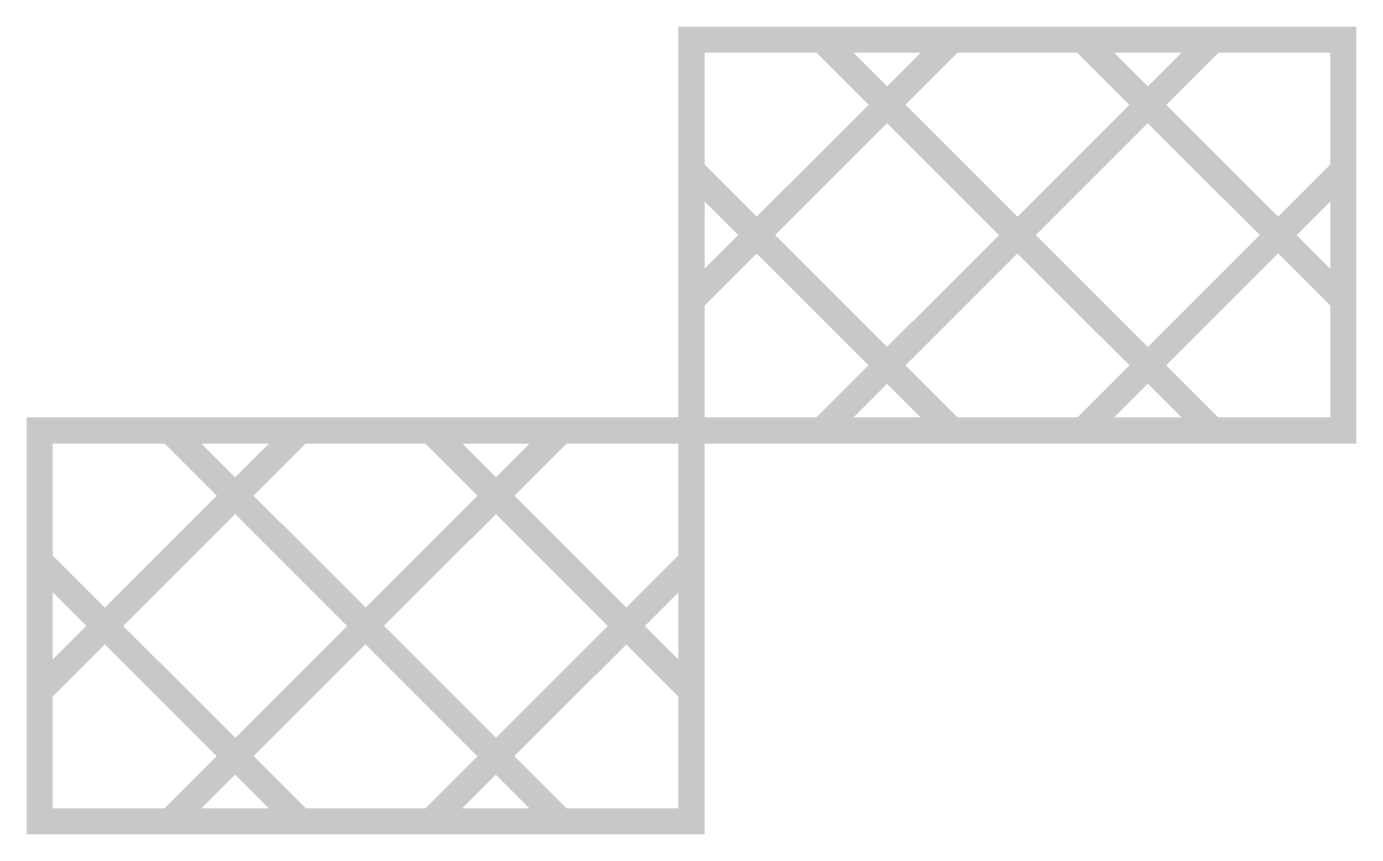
# Model space of a CAD drawing. Extents: x 4.95 to 10.05, y 2.45 to 5.55.
import ezdxf

# ---------------------------------------------------------------- set-up
doc = ezdxf.new("R2010")
doc.units = 0
doc.header["$MEASUREMENT"] = 0
doc.layers.get('0').update_dxf_attribs({"linetype": 'CONTINUOUS'})

msp = doc.modelspace()

# ---------------------------------------------------------------- linework, layer by layer
at = {"const_width": 0.1}
for points in [[(7.5, 5.5), (10, 5.5), (10, 4), (7.5, 4), (7.5, 5.5)], [(7.5, 4.5), (8.5, 5.5)], [(8, 5.5), (9.5, 4)], [(8, 4), (9.5, 5.5)], [(9, 5.5), (10, 4.5)], [(7.5, 5), (8.5, 4)], [(9, 4), (10, 5)], [(5, 3), (6, 4)], [(5, 4), (7.5, 4), (7.5, 2.5), (5, 2.5), (5, 4)], [(5.5, 2.5), (7, 4)], [(5.5, 4), (7, 2.5)], [(6.5, 4), (7.5, 3)], [(5, 3.5), (6, 2.5)], [(6.5, 2.5), (7.5, 3.5)]]:
    msp.add_lwpolyline(points, dxfattribs=at)

doc.saveas('drawing.dxf')
